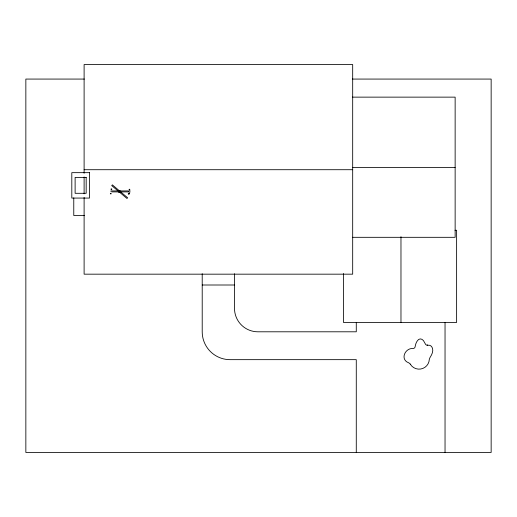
<?xml version="1.0" encoding="UTF-8"?>
<svg xmlns="http://www.w3.org/2000/svg" width="517" height="517" viewBox="0 0 517 517"><rect width="100%" height="100%" fill="white"/><g stroke="black" fill="none" stroke-linecap="round" stroke-linejoin="round"><path stroke-width="0.78" d="M129.114 193.985C129.05 192.66 127.331 194.224 128.772 194.269C130.607 193.843 129.845 187.115 128.992 189.758M129.819 189.493L129.457 189.881M119.776 191.523L119.304 191.878L118.839 191.523M119.595 191.561L119.013 191.561M118.962 191.051L119.647 191.051M410.278 364.123L411.829 366.146A10.256 10.256 0 0 0 428.987 361.551L429.142 360.362A8.563 8.563 0 0 1 430.39 356.898C432.354 353.912 434.028 349.505 431.514 346.358L429.866 345.343L426.997 345.136A1.855 1.855 0 0 1 425.388 343.992L423.429 340.561L421.859 339.288L420.231 338.913L418.654 339.462C416.495 341.22 415.597 344.018 415.138 346.668A2.12 2.12 0 0 1 413.264 348.497C405.082 347.663 399.757 359.535 408.643 362.785A5.945 5.945 0 0 1 410.239 364.084L410.666 364.627M427.145 345.136L427.682 345.046M84.355 79.069L25.85 79.069L25.85 452.446L491.15 452.446L491.15 79.069L352.368 79.069M352.355 97.138L455.141 97.138L455.141 237.316L352.355 237.316M352.355 167.437L455.141 167.437M84.109 169.712L352.684 169.712M111.737 191.897L128.526 191.897M84.465 215.511L73.769 215.511L73.769 197.895M455.012 230.278L456.621 230.278L456.621 322.434L343.456 322.434L343.456 273.551M202.212 285.003L234.498 285.003M117.831 190.76L111.724 185.603L112.351 184.86L127.615 197.759L126.988 198.496L119.052 191.794M445.04 322.382L445.04 452.446M400.972 236.689L400.972 322.434M356.278 322.479L356.278 331.798L257.893 331.798A23.401 23.401 0 0 1 234.498 308.403L234.498 273.732M356.278 452.446L356.278 359.658L230.065 359.658A27.86 27.86 0 0 1 202.212 331.798L202.212 273.732M128.526 191.878L128.526 190.928L110.942 190.928L110.942 191.536M84.109 173.247L84.109 64.554L352.684 64.554L352.684 274.172L84.109 274.172L84.109 197.391M84.109 176.943L84.109 193.817M120.002 192.091A0.982 0.982 0 0 1 118.361 191.652M118.813 190.547A0.982 0.982 0 0 1 120.254 191.141M110.367 193.494C110.968 195.148 111.795 192.389 110.367 193.494M111.052 189.112C111.653 190.767 112.48 188.007 111.052 189.112M89.493 172.659L71.805 172.659L71.805 198.069L89.493 198.069L89.493 172.659M86.177 177.421L75.12 177.421L75.12 193.306L86.177 193.306L86.177 177.421"/></g></svg>
